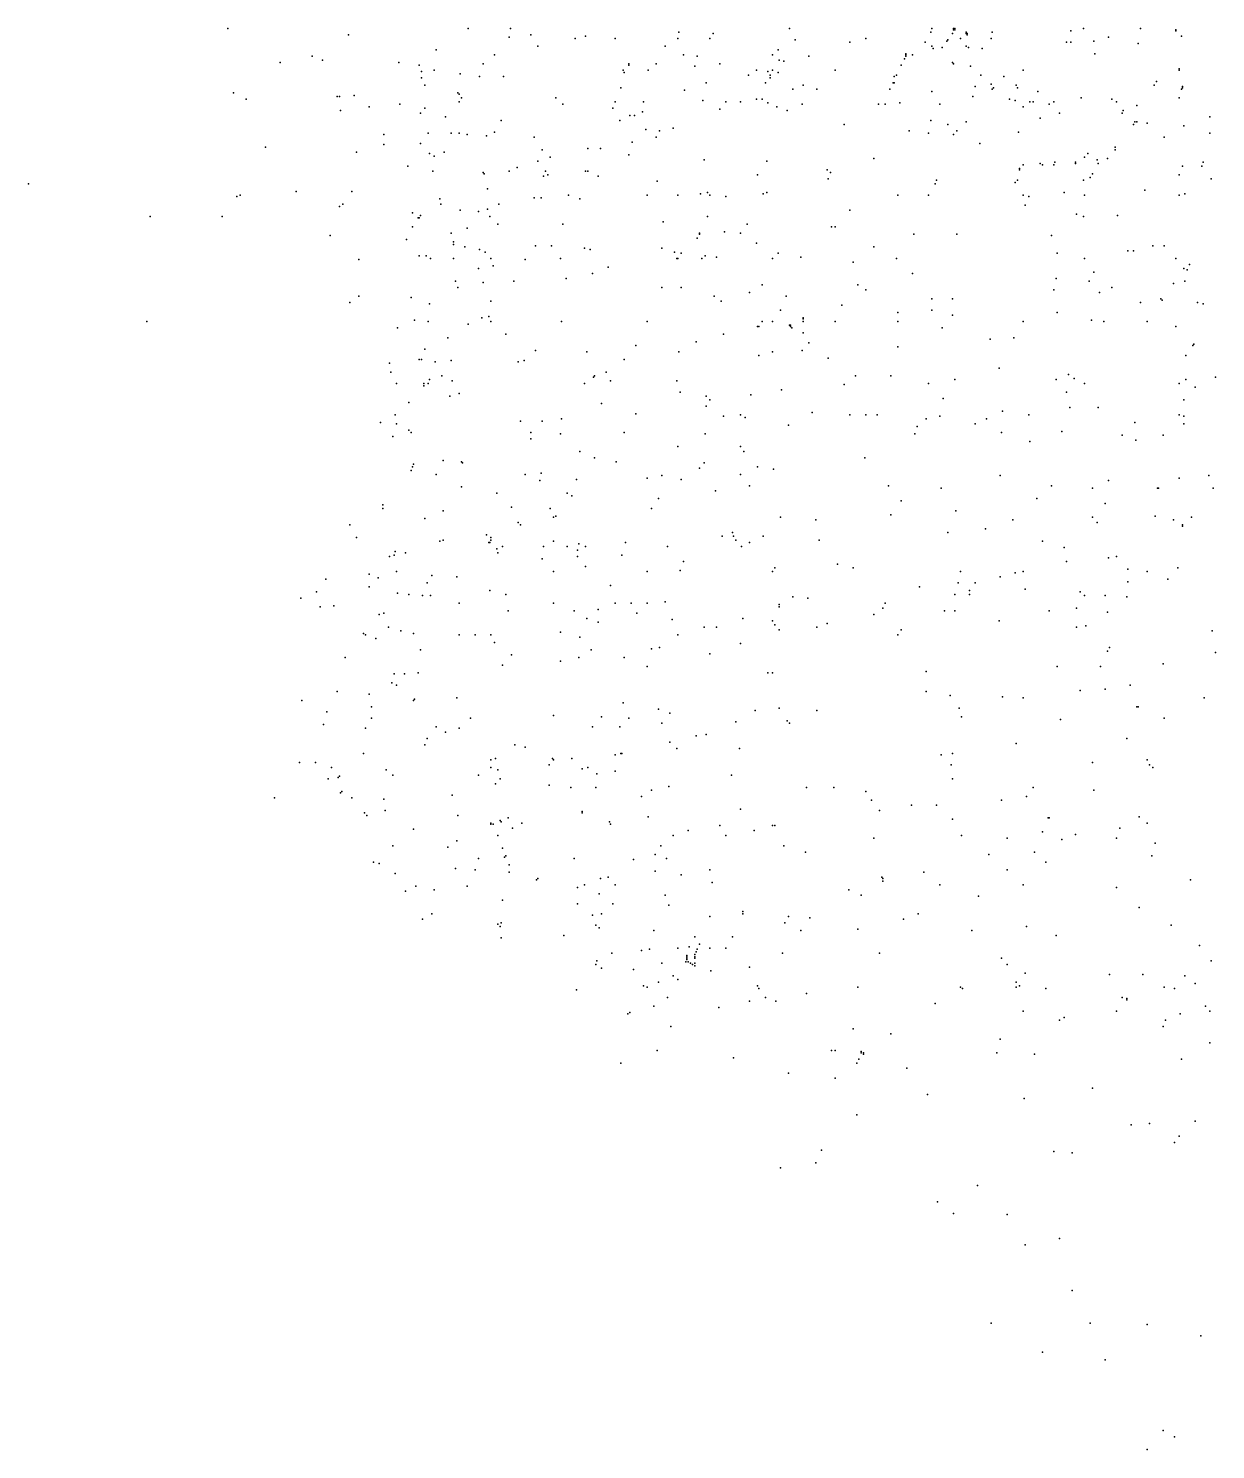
# Model space of a CAD drawing. Header units: metres. Extents: x -539835 to 285658, y -214352 to 691648.
# Drawn here: x -52184 to -41716, y 12329 to 24853 of the extents above; entities that cross this region are included whole.
import ezdxf

# ---------------------------------------------------------------- set-up
doc = ezdxf.new("R2010")
doc.units = ezdxf.units.M
doc.layers.add('PROPERTIES', color=7, linetype='CONTINUOUS')

msp = doc.modelspace()

# ---------------------------------------------------------------- linework, layer by layer
at = {"layer": 'PROPERTIES'}
for p in [(-50425.902, 24852.73), (-49361.074, 24797.07), (-48306.291, 24852.73), (-47934.606, 24852.73), (-47753.786, 24797.07), (-46447.864, 24819.334), (-46146.498, 24808.202), (-45473.446, 24852.73), (-44227.798, 24819.334), (-44217.752, 24852.73), (-44217.752, 24852.73), (-44036.932, 24808.202), (-44026.887, 24852.73), (-44026.887, 24841.598), (-44016.841, 24852.73), (-44016.841, 24841.598), (-43916.386, 24819.334), (-43916.386, 24819.334), (-43916.386, 24808.202), (-43906.34, 24808.202), (-43906.34, 24797.07), (-43906.34, 24797.07), (-43685.338, 24819.334), (-42992.195, 24830.466), (-42881.694, 24852.73), (-42379.417, 24852.73), (-42068.005, 24841.598), (-42068.005, 24830.466), (-47944.651, 24774.806), (-47693.513, 24696.882), (-47362.009, 24763.674), (-47271.599, 24785.938), (-47271.599, 24785.938), (-47010.415, 24763.674), (-46568.411, 24696.882), (-46457.91, 24763.674), (-46176.634, 24763.674), (-45423.218, 24752.542), (-44941.032, 24730.278), (-44800.394, 24763.674), (-44278.026, 24730.278), (-44217.752, 24696.882), (-44207.707, 24674.618), (-44127.342, 24685.75), (-44087.16, 24741.41), (-44077.115, 24752.542), (-43966.614, 24763.674), (-43916.386, 24696.882), (-43896.295, 24685.75), (-43775.748, 24674.618), (-43695.384, 24763.674), (-43032.377, 24730.278), (-42992.195, 24730.278), (-42791.284, 24741.41), (-42660.692, 24774.806), (-42399.508, 24719.146), (-42017.777, 24785.938), (-49963.807, 24552.166), (-49682.531, 24607.826), (-49592.121, 24574.43), (-48919.07, 24552.166), (-48587.566, 24663.486), (-48075.243, 24618.958), (-46407.682, 24618.958), (-46287.136, 24607.826), (-45624.129, 24618.958), (-45573.902, 24663.486), (-45563.856, 24574.43), (-45523.674, 24563.298), (-45302.672, 24607.826), (-44458.845, 24585.562), (-44448.8, 24630.09), (-44448.8, 24618.958), (-44448.8, 24607.826), (-44388.527, 24618.958), (-44036.932, 24552.166), (-42781.239, 24630.09), (-48738.25, 24529.902), (-48718.159, 24474.242), (-48607.658, 24485.374), (-48376.61, 24451.978), (-48205.836, 24429.714), (-48175.699, 24541.034), (-47994.879, 24429.714), (-46940.096, 24485.374), (-46930.051, 24463.11), (-46889.869, 24541.034), (-46889.869, 24529.902), (-46719.094, 24485.374), (-46648.775, 24541.034), (-46307.227, 24518.77), (-46086.225, 24541.034), (-45835.086, 24440.846), (-45764.767, 24485.374), (-45664.311, 24474.242), (-45644.22, 24440.846), (-45624.129, 24485.374), (-45573.902, 24463.11), (-45071.624, 24485.374), (-44549.255, 24429.714), (-44529.164, 24440.846), (-44488.982, 24529.902), (-44026.887, 24541.034), (-43876.204, 24518.77), (-43785.794, 24440.846), (-43584.883, 24429.714), (-43414.108, 24485.374), (-43414.108, 24485.374), (-42037.868, 24496.506), (-42037.868, 24485.374), (-48718.159, 24418.582), (-48688.022, 24351.79), (-46960.187, 24329.526), (-46397.637, 24307.262), (-46206.771, 24374.054), (-45684.403, 24374.054), (-45644.22, 24418.582), (-45443.309, 24318.394), (-45352.899, 24351.79), (-45232.353, 24318.394), (-44589.438, 24318.394), (-44559.301, 24374.054), (-44549.255, 24374.054), (-44217.752, 24296.13), (-43836.021, 24340.658), (-43695.384, 24362.922), (-43685.338, 24318.394), (-43675.293, 24329.526), (-43474.382, 24351.79), (-43464.336, 24329.526), (-43283.516, 24296.13), (-42258.87, 24351.79), (-42238.779, 24385.186), (-42017.777, 24318.394), (-42007.731, 24340.658), (-42007.731, 24329.526), (-50375.674, 24284.998), (-50265.173, 24229.338), (-49461.529, 24251.602), (-49441.438, 24251.602), (-49310.846, 24262.734), (-48909.024, 24184.81), (-48396.701, 24284.998), (-48386.655, 24273.866), (-48386.655, 24207.074), (-48366.564, 24240.47), (-47532.784, 24240.47), (-47472.51, 24184.81), (-47010.415, 24207.074), (-46759.276, 24207.074), (-46759.276, 24207.074), (-46236.908, 24218.206), (-46035.997, 24207.074), (-45905.405, 24207.074), (-45764.767, 24229.338), (-45714.539, 24229.338), (-45664.311, 24195.942), (-45362.945, 24184.81), (-44689.893, 24184.81), (-44629.62, 24184.81), (-44499.028, 24195.942), (-44147.433, 24184.81), (-43856.113, 24251.602), (-43534.655, 24229.338), (-43534.655, 24229.338), (-43484.427, 24218.206), (-43353.835, 24207.074), (-43323.698, 24207.074), (-43183.061, 24184.81), (-43142.878, 24207.074), (-42901.785, 24240.47), (-42630.555, 24229.338), (-42590.373, 24207.074), (-42409.553, 24173.678), (-42037.868, 24240.47), (-49431.393, 24129.15), (-49180.254, 24162.546), (-48728.204, 24106.886), (-48688.022, 24151.414), (-48688.022, 24151.414), (-48507.202, 24073.49), (-47030.506, 24151.414), (-46879.823, 24084.622), (-46839.641, 24084.622), (-46769.322, 24118.018), (-46086.225, 24140.282), (-45583.947, 24162.546), (-45493.537, 24129.15), (-43414.108, 24162.546), (-43263.425, 24062.358), (-43092.651, 24106.886), (-42540.145, 24106.886), (-42530.1, 24129.15), (-41766.638, 24073.49), (-48657.885, 23928.774), (-48456.974, 23928.774), (-48386.655, 23928.774), (-48075.243, 23939.906), (-48014.97, 24040.094), (-46970.233, 24040.094), (-46739.185, 23962.17), (-46618.639, 23951.038), (-46498.092, 23973.302), (-44991.26, 24006.698), (-44418.663, 23951.038), (-44247.889, 23928.774), (-44227.798, 24040.094), (-44077.115, 24006.698), (-43996.75, 23951.038), (-43916.386, 24028.962), (-43454.291, 23939.906), (-42439.69, 24006.698), (-42429.644, 24028.962), (-42409.553, 24028.962), (-42319.143, 24017.83), (-41997.686, 23995.566), (-41766.638, 23928.774), (-50094.399, 23806.322), (-49049.662, 23917.642), (-49049.662, 23828.586), (-48728.204, 23839.718), (-48316.337, 23917.642), (-48145.562, 23906.51), (-47723.649, 23895.378), (-47251.508, 23795.19), (-47141.007, 23795.19), (-46859.732, 23850.85), (-46648.775, 23895.378), (-44026.887, 23917.642), (-43795.839, 23839.718), (-42600.419, 23806.322), (-42168.46, 23895.378), (-49290.755, 23761.794), (-48647.84, 23750.662), (-48607.658, 23728.398), (-48517.248, 23761.794), (-47693.513, 23683.87), (-47653.33, 23784.058), (-47583.011, 23717.266), (-46889.869, 23739.53), (-46226.862, 23695.002), (-45674.357, 23683.87), (-44730.075, 23706.134), (-43132.833, 23672.738), (-42952.013, 23672.738), (-42871.649, 23717.266), (-42841.512, 23750.662), (-42841.512, 23750.662), (-42761.148, 23695.002), (-42670.738, 23706.134), (-42600.419, 23784.058), (-41826.911, 23672.738), (-48838.705, 23639.342), (-48617.703, 23594.814), (-48175.699, 23583.682), (-48165.653, 23572.55), (-47944.651, 23594.814), (-47874.332, 23628.21), (-47643.285, 23550.286), (-47623.194, 23594.814), (-47603.103, 23561.418), (-47271.599, 23594.814), (-47251.508, 23594.814), (-47161.098, 23550.286), (-45754.721, 23561.418), (-45141.943, 23605.946), (-45111.806, 23583.682), (-43444.245, 23617.078), (-43444.245, 23605.946), (-43414.108, 23650.474), (-43263.425, 23661.606), (-43243.334, 23650.474), (-43142.878, 23650.474), (-42952.013, 23661.606), (-42801.33, 23572.55), (-42751.102, 23661.606), (-42037.868, 23561.418), (-42037.868, 23561.418), (-42007.731, 23639.342), (-41836.957, 23639.342), (-52183.873, 23483.494), (-48135.517, 23438.966), (-46638.73, 23505.758), (-45131.897, 23528.022), (-44187.616, 23483.494), (-44177.57, 23516.89), (-43484.427, 23494.626), (-43464.336, 23516.89), (-42881.694, 23516.89), (-42821.421, 23539.154), (-42339.235, 23427.834), (-41756.593, 23528.022), (-50345.538, 23372.174), (-50315.401, 23383.306), (-49823.169, 23416.702), (-49411.302, 23305.382), (-49330.937, 23416.702), (-48557.43, 23349.91), (-48557.43, 23349.91), (-48547.384, 23305.382), (-48035.061, 23305.382), (-47723.649, 23361.042), (-47663.376, 23361.042), (-47422.283, 23383.306), (-47321.827, 23349.91), (-46729.14, 23383.306), (-46457.91, 23383.306), (-46256.999, 23394.438), (-46196.726, 23405.57), (-46176.634, 23383.306), (-46035.997, 23372.174), (-46035.997, 23372.174), (-45704.494, 23394.438), (-45674.357, 23405.57), (-44519.119, 23383.306), (-44247.889, 23383.306), (-43414.108, 23383.306), (-43394.017, 23294.25), (-43363.881, 23372.174), (-43052.469, 23405.57), (-42871.649, 23383.306), (-42037.868, 23383.306), (-41987.64, 23394.438), (-51108.999, 23194.062), (-50476.13, 23194.062), (-49441.438, 23283.118), (-48798.523, 23227.458), (-48748.295, 23182.93), (-48738.25, 23182.93), (-48728.204, 23205.194), (-48376.61, 23249.722), (-48215.881, 23238.59), (-48135.517, 23260.854), (-48115.426, 23194.062), (-46196.726, 23194.062), (-44941.032, 23249.722), (-42941.967, 23216.326), (-42881.694, 23194.062), (-42580.328, 23205.194), (-48798.523, 23105.006), (-48456.974, 23049.346), (-48316.337, 23093.874), (-48045.107, 23127.27), (-47472.51, 23127.27), (-46588.502, 23149.534), (-46267.044, 23049.346), (-46046.042, 23060.478), (-45905.405, 23049.346), (-45845.131, 23127.27), (-45101.761, 23105.006), (-45071.624, 23105.006), (-49521.803, 23027.082), (-48848.751, 22993.686), (-48436.883, 22971.422), (-48436.883, 22949.158), (-48336.428, 22926.894), (-47713.604, 22938.026), (-47572.966, 22938.026), (-47572.966, 22938.026), (-46287.136, 23004.818), (-46267.044, 23038.214), (-46267.044, 23038.214), (-45764.767, 22960.29), (-44730.075, 22926.894), (-44378.481, 23038.214), (-43996.75, 23038.214), (-43162.97, 23027.082), (-42268.916, 22938.026), (-42168.46, 22938.026), (-49270.664, 22815.574), (-48738.25, 22848.97), (-48677.976, 22848.97), (-48637.794, 22826.706), (-48436.883, 22826.706), (-48205.836, 22904.63), (-48155.608, 22882.366), (-48105.38, 22826.706), (-47804.014, 22815.574), (-47492.602, 22826.706), (-47281.645, 22915.762), (-47231.417, 22904.63), (-46598.548, 22915.762), (-46488.047, 22882.366), (-46467.955, 22826.706), (-46457.91, 22826.706), (-46427.773, 22871.234), (-46246.953, 22826.706), (-46216.817, 22848.97), (-46116.361, 22837.838), (-45624.129, 22826.706), (-45573.902, 22871.234), (-45372.991, 22837.838), (-44910.895, 22793.31), (-44529.164, 22826.706), (-43112.742, 22871.234), (-42871.649, 22826.706), (-42489.918, 22893.498), (-42439.69, 22893.498), (-42068.005, 22826.706), (-48215.881, 22737.65), (-48085.289, 22759.914), (-47211.326, 22693.122), (-47070.688, 22748.782), (-44388.527, 22693.122), (-42791.284, 22704.254), (-41997.686, 22737.65), (-41967.549, 22726.518), (-41947.458, 22771.046), (-48416.792, 22626.33), (-48396.701, 22570.67), (-48175.699, 22615.198), (-47904.469, 22626.33), (-47442.374, 22648.594), (-46598.548, 22570.67), (-46427.773, 22570.67), (-45714.539, 22592.934), (-44870.713, 22592.934), (-44800.394, 22548.406), (-43142.878, 22548.406), (-43122.787, 22648.594), (-42831.466, 22626.33), (-42630.555, 22570.67), (-42088.096, 22604.066), (-41987.64, 22626.33), (-49351.028, 22437.086), (-49270.664, 22492.746), (-48808.569, 22481.614), (-48647.84, 22425.954), (-48105.38, 22448.218), (-46136.452, 22492.746), (-46076.179, 22448.218), (-45825.04, 22526.142), (-45503.583, 22492.746), (-44217.752, 22470.482), (-44036.932, 22470.482), (-42741.056, 22526.142), (-42379.417, 22437.086), (-42198.597, 22470.482), (-42188.551, 22459.35), (-41877.139, 22437.086), (-41826.911, 22425.954), (-48185.744, 22303.502), (-48125.471, 22314.634), (-45553.81, 22370.294), (-45352.899, 22303.502), (-45352.899, 22292.37), (-45011.351, 22414.822), (-44519.119, 22348.03), (-44217.752, 22370.294), (-44036.932, 22325.766), (-43112.742, 22348.03), (-51139.136, 22270.106), (-48929.115, 22214.446), (-48778.432, 22281.238), (-48657.885, 22270.106), (-48306.291, 22247.842), (-48105.38, 22270.106), (-47482.556, 22270.106), (-46729.14, 22270.106), (-45754.721, 22225.578), (-45744.676, 22225.578), (-45714.539, 22270.106), (-45624.129, 22270.106), (-45624.129, 22270.106), (-45473.446, 22236.71), (-45463.4, 22236.71), (-45463.4, 22225.578), (-45453.355, 22214.446), (-45352.899, 22270.106), (-45352.899, 22169.918), (-45071.624, 22270.106), (-44519.119, 22270.106), (-44127.342, 22214.446), (-43414.108, 22270.106), (-42811.375, 22281.238), (-42700.874, 22270.106), (-42319.143, 22270.106), (-42319.143, 22270.106), (-42068.005, 22225.578), (-48487.111, 22125.39), (-47974.788, 22158.786), (-46829.595, 22058.598), (-46297.181, 22091.994), (-46056.088, 22158.786), (-45302.672, 22080.862), (-44519.119, 22047.466), (-43705.429, 22114.258), (-43494.473, 22125.39), (-41917.321, 22058.598), (-41907.276, 22069.73), (-48738.25, 21936.146), (-48718.159, 21936.146), (-48688.022, 22025.202), (-48456.974, 21925.014), (-47814.059, 21925.014), (-47713.604, 22014.07), (-47261.554, 22002.938), (-46930.051, 21936.146), (-46447.864, 22002.938), (-45744.676, 21969.542), (-45624.129, 22002.938), (-45362.945, 22014.07), (-45131.897, 21947.278), (-41977.595, 21969.542), (-48999.434, 21902.75), (-48989.388, 21824.826), (-48597.612, 21913.882), (-48537.339, 21791.43), (-47864.287, 21913.882), (-47191.235, 21791.43), (-47090.78, 21824.826), (-44890.804, 21791.43), (-44579.392, 21791.43), (-43625.065, 21858.222), (-43012.286, 21802.562), (-48939.161, 21724.638), (-48698.067, 21724.638), (-48698.067, 21702.374), (-48657.885, 21724.638), (-48647.84, 21758.034), (-48446.929, 21746.902), (-47281.645, 21724.638), (-47201.281, 21780.298), (-47050.597, 21746.902), (-46467.955, 21746.902), (-45543.765, 21668.978), (-44991.26, 21713.506), (-44247.889, 21724.638), (-44016.841, 21758.034), (-43122.787, 21758.034), (-42962.059, 21769.166), (-42871.649, 21724.638), (-42037.868, 21724.638), (-41977.595, 21758.034), (-41897.23, 21691.242), (-41716.41, 21780.298), (-48828.66, 21557.658), (-48467.02, 21613.318), (-48386.655, 21635.582), (-47130.962, 21546.526), (-46437.819, 21646.714), (-46206.771, 21613.318), (-46176.634, 21579.922), (-45814.995, 21624.45), (-44117.297, 21591.054), (-43032.377, 21646.714), (-41997.686, 21579.922), (-48949.206, 21446.338), (-46829.595, 21457.47), (-46206.771, 21524.262), (-46056.088, 21435.206), (-45905.405, 21446.338), (-45865.222, 21424.074), (-45272.535, 21468.602), (-44941.032, 21446.338), (-44800.394, 21446.338), (-44699.939, 21446.338), (-44147.433, 21435.206), (-43594.928, 21479.734), (-43363.881, 21446.338), (-43002.241, 21513.13), (-42751.102, 21513.13), (-42037.868, 21446.338), (-41997.686, 21435.206), (-49079.798, 21379.546), (-48939.161, 21368.414), (-48828.66, 21312.754), (-48808.569, 21290.49), (-47844.196, 21390.678), (-47753.786, 21290.49), (-47753.786, 21290.49), (-47653.33, 21390.678), (-47482.556, 21412.942), (-46930.051, 21290.49), (-45483.492, 21357.282), (-44348.344, 21346.15), (-44267.98, 21412.942), (-43836.021, 21368.414), (-43735.566, 21412.942), (-43604.974, 21290.49), (-43072.56, 21301.622), (-42429.644, 21379.546), (-41997.686, 21368.414), (-48969.297, 21257.094), (-47753.786, 21234.83), (-47492.602, 21279.358), (-46457.91, 21168.038), (-46216.817, 21279.358), (-45905.405, 21168.038), (-44368.436, 21279.358), (-43353.835, 21212.566), (-42540.145, 21268.226), (-42419.599, 21223.698), (-42178.506, 21268.226), (-48527.293, 21045.586), (-47321.827, 21123.51), (-47191.235, 21067.85), (-45875.268, 21123.51), (-44810.44, 21067.85), (-48808.569, 20956.53), (-48798.523, 20989.926), (-48788.477, 21012.19), (-48587.566, 20923.134), (-48366.564, 21034.454), (-48356.519, 21023.322), (-48356.519, 21023.322), (-47804.014, 20923.134), (-47663.376, 20934.266), (-47000.37, 21034.454), (-46267.044, 20978.794), (-46226.862, 21023.322), (-45905.405, 20923.134), (-45754.721, 20989.926), (-45614.084, 20967.662), (-48366.564, 20811.814), (-47673.421, 20867.474), (-47351.964, 20878.606), (-46729.14, 20889.738), (-46598.548, 20912.002), (-46427.773, 20878.606), (-45825.04, 20822.946), (-44599.483, 20822.946), (-44137.388, 20800.682), (-43615.019, 20912.002), (-43162.97, 20822.946), (-42801.33, 20800.682), (-42660.692, 20867.474), (-42228.733, 20800.682), (-42218.688, 20800.682), (-42037.868, 20889.738), (-41776.684, 20912.002), (-41736.502, 20800.682), (-48055.152, 20756.154), (-47432.328, 20756.154), (-47392.146, 20733.89), (-46628.684, 20711.626), (-46126.407, 20778.418), (-44488.982, 20689.362), (-43293.562, 20711.626), (-42690.829, 20667.098), (-49059.707, 20655.966), (-49059.707, 20622.57), (-48527.293, 20600.306), (-47924.56, 20633.702), (-47583.011, 20622.57), (-47552.875, 20544.646), (-47532.784, 20555.778), (-46688.958, 20622.57), (-45553.81, 20544.646), (-44579.392, 20566.91), (-44006.796, 20600.306), (-42801.33, 20544.646), (-42248.825, 20555.778), (-41927.367, 20544.646), (-49351.028, 20477.854), (-48688.022, 20533.514), (-47864.287, 20500.118), (-47844.196, 20477.854), (-45242.398, 20522.382), (-43745.611, 20444.458), (-43504.518, 20522.382), (-42761.148, 20500.118), (-42088.096, 20522.382), (-42007.731, 20477.854), (-42007.731, 20466.722), (-49290.755, 20366.534), (-48557.43, 20333.138), (-48527.293, 20344.27), (-48145.562, 20388.798), (-48125.471, 20322.006), (-48115.426, 20322.006), (-48105.38, 20366.534), (-48105.38, 20344.27), (-48004.925, 20288.61), (-47643.285, 20288.61), (-47552.875, 20333.138), (-47432.328, 20288.61), (-47331.873, 20310.874), (-47271.599, 20288.61), (-46920.005, 20322.006), (-46548.32, 20288.61), (-46066.133, 20377.666), (-45975.724, 20411.062), (-45965.678, 20377.666), (-45945.587, 20344.27), (-45895.359, 20288.61), (-45825.04, 20322.006), (-45704.494, 20377.666), (-45212.262, 20344.27), (-44077.115, 20411.062), (-43243.334, 20333.138), (-48999.434, 20199.554), (-48959.252, 20210.686), (-48949.206, 20244.082), (-48858.796, 20232.95), (-48055.152, 20266.346), (-48045.107, 20232.95), (-48045.107, 20232.95), (-47653.33, 20177.29), (-47341.918, 20255.214), (-47341.918, 20199.554), (-46950.142, 20210.686), (-43052.469, 20277.478), (-42660.692, 20188.422), (-42590.373, 20199.554), (-49180.254, 20043.706), (-48939.161, 20065.97), (-47552.875, 20065.97), (-47271.599, 20110.498), (-46729.14, 20065.97), (-46437.819, 20077.102), (-46407.682, 20155.026), (-45624.129, 20065.97), (-45604.038, 20099.366), (-45051.533, 20132.762), (-44910.895, 20099.366), (-43966.614, 20065.97), (-43484.427, 20054.838), (-43414.108, 20065.97), (-43032.377, 20155.026), (-42489.918, 20088.234), (-42319.143, 20065.97), (-42047.914, 20099.366), (-49561.985, 19999.178), (-49180.254, 19932.386), (-49099.889, 20010.31), (-48667.931, 19965.782), (-48627.749, 20032.574), (-48406.747, 20021.442), (-47050.597, 19943.518), (-44328.253, 19932.386), (-43986.705, 19965.782), (-43836.021, 19965.782), (-43615.019, 20021.442), (-42489.918, 19976.914), (-42138.324, 19999.178), (-49782.987, 19832.198), (-49642.349, 19887.858), (-48929.115, 19876.726), (-48929.115, 19876.726), (-48828.66, 19865.594), (-48708.113, 19854.462), (-48637.794, 19854.462), (-48386.655, 19787.67), (-48115.426, 19898.99), (-47974.788, 19865.594), (-47552.875, 19787.67), (-47010.415, 19787.67), (-46869.777, 19787.67), (-46729.14, 19787.67), (-46568.411, 19798.802), (-45443.309, 19843.33), (-45312.717, 19832.198), (-44629.62, 19787.67), (-44016.841, 19865.594), (-43886.249, 19898.99), (-43886.249, 19865.594), (-43394.017, 19910.122), (-42911.831, 19887.858), (-42871.649, 19854.462), (-42871.649, 19854.462), (-42690.829, 19854.462), (-42499.963, 19843.33), (-49612.212, 19754.274), (-49491.666, 19765.406), (-49089.844, 19687.482), (-49049.662, 19698.614), (-47954.697, 19720.878), (-47372.055, 19720.878), (-47161.098, 19732.01), (-46819.55, 19698.614), (-45563.856, 19776.538), (-45563.856, 19754.274), (-44730.075, 19687.482), (-44649.711, 19743.142), (-44107.251, 19720.878), (-44016.841, 19720.878), (-43183.061, 19720.878), (-42941.967, 19743.142), (-42670.738, 19709.746), (-49009.48, 19576.162), (-48898.978, 19542.766), (-47261.554, 19654.086), (-47161.098, 19620.69), (-46508.138, 19642.954), (-46226.862, 19576.162), (-46116.361, 19576.162), (-45885.314, 19654.086), (-45624.129, 19631.822), (-45604.038, 19598.426), (-45563.856, 19553.898), (-45232.353, 19576.162), (-45141.943, 19609.558), (-44488.982, 19553.898), (-43625.065, 19631.822), (-42941.967, 19576.162), (-42861.603, 19587.294), (-41746.547, 19542.766), (-49230.482, 19520.502), (-49210.391, 19509.37), (-49119.981, 19475.974), (-48788.477, 19520.502), (-48386.655, 19509.37), (-48246.018, 19509.37), (-48105.38, 19509.37), (-48075.243, 19442.578), (-47492.602, 19531.634), (-47321.827, 19487.106), (-46457.91, 19509.37), (-45905.405, 19431.446), (-44519.119, 19509.37), (-49391.21, 19308.994), (-48728.204, 19375.786), (-47924.56, 19331.258), (-47331.873, 19308.994), (-47221.372, 19375.786), (-46930.051, 19308.994), (-46688.958, 19386.918), (-46618.639, 19398.05), (-46176.634, 19342.39), (-42670.738, 19364.654), (-42650.647, 19398.05), (-41716.41, 19353.522), (-48959.252, 19164.278), (-48868.842, 19164.278), (-48748.295, 19175.41), (-48004.925, 19242.202), (-47492.602, 19275.598), (-46729.14, 19231.07), (-45664.311, 19175.41), (-45624.129, 19175.41), (-44267.98, 19186.542), (-43112.742, 19231.07), (-42731.011, 19231.07), (-42178.506, 19253.334), (-48979.343, 19086.354), (-48939.161, 19064.09), (-48939.161, 19064.09), (-42469.827, 19064.09), (-49772.941, 18930.506), (-49461.529, 19008.43), (-49180.254, 18986.166), (-48788.477, 18930.506), (-48778.432, 18941.638), (-48406.747, 18952.77), (-44267.98, 19008.43), (-44057.024, 18975.034), (-43594.928, 18963.902), (-43414.108, 18952.77), (-42911.831, 19019.562), (-42690.829, 19030.694), (-41816.866, 18952.77), (-49551.939, 18830.318), (-49160.163, 18874.846), (-47552.875, 18796.922), (-47130.962, 18785.79), (-46940.096, 18908.242), (-46628.684, 18852.582), (-46528.229, 18819.186), (-45774.813, 18841.45), (-45563.856, 18863.714), (-45232.353, 18841.45), (-43976.659, 18863.714), (-43956.568, 18785.79), (-42409.553, 18874.846), (-42399.508, 18874.846), (-49582.076, 18718.998), (-49210.391, 18685.602), (-49160.163, 18774.658), (-48587.566, 18696.734), (-48386.655, 18685.602), (-48286.2, 18774.658), (-47211.326, 18696.734), (-46970.233, 18696.734), (-46889.869, 18774.658), (-46598.548, 18730.13), (-45945.587, 18741.262), (-45493.537, 18752.394), (-45473.446, 18730.13), (-43082.605, 18763.526), (-42168.46, 18774.658), (-48688.022, 18540.886), (-48667.931, 18596.546), (-48507.202, 18652.206), (-47894.423, 18540.886), (-46528.229, 18563.15), (-46297.181, 18618.81), (-46206.771, 18629.942), (-43474.382, 18552.018), (-42499.963, 18596.546), (-49230.482, 18462.962), (-48065.198, 18418.434), (-47804.014, 18518.622), (-47562.92, 18418.434), (-47392.146, 18418.434), (-47010.415, 18451.83), (-46960.187, 18462.962), (-46950.142, 18462.962), (-46467.955, 18507.49), (-45915.45, 18507.49), (-44137.388, 18451.83), (-44036.932, 18462.962), (-49793.032, 18385.038), (-49652.395, 18385.038), (-49511.757, 18340.51), (-49029.571, 18318.246), (-48105.38, 18407.302), (-48105.38, 18340.51), (-48045.107, 18318.246), (-47593.057, 18362.774), (-47552.875, 18407.302), (-47301.736, 18329.378), (-47251.508, 18340.51), (-47171.144, 18284.85), (-47010.415, 18307.114), (-44046.978, 18362.774), (-42801.33, 18385.038), (-42319.143, 18407.302), (-42299.052, 18362.774), (-42268.916, 18340.51), (-49541.894, 18240.322), (-49451.484, 18251.454), (-49441.438, 18262.586), (-48969.297, 18273.718), (-48215.881, 18273.718), (-48065.198, 18195.794), (-48025.016, 18240.322), (-47593.057, 18184.662), (-47402.192, 18162.398), (-47181.189, 18162.398), (-46538.274, 18173.53), (-45985.769, 18273.718), (-45322.763, 18162.398), (-45081.67, 18162.398), (-44036.932, 18240.322), (-43323.698, 18162.398), (-50014.034, 18073.342), (-49431.393, 18117.87), (-49421.347, 18129.002), (-49330.937, 18073.342), (-49049.662, 18062.21), (-48446.929, 18095.606), (-46779.367, 18084.474), (-46688.958, 18140.134), (-44800.394, 18129.002), (-44750.166, 18051.078), (-43604.974, 18051.078), (-43383.972, 18084.474), (-42791.284, 18140.134), (-49220.436, 17939.758), (-49200.345, 17917.494), (-49039.616, 17962.022), (-48396.701, 17917.494), (-47301.736, 17950.89), (-47301.736, 17939.758), (-45905.405, 17973.154), (-44679.848, 17962.022), (-44398.572, 18006.55), (-44177.57, 18006.55), (-48788.477, 17795.042), (-48105.38, 17850.702), (-48105.38, 17839.57), (-48085.289, 17839.57), (-48025.016, 17872.966), (-48014.97, 17861.834), (-47954.697, 17895.23), (-47914.515, 17806.174), (-47834.15, 17850.702), (-47060.643, 17861.834), (-47050.597, 17839.57), (-46719.094, 17906.362), (-46367.5, 17783.91), (-46086.225, 17828.438), (-45784.858, 17783.91), (-45624.129, 17828.438), (-45604.038, 17828.438), (-44036.932, 17884.098), (-43193.106, 17895.23), (-43183.061, 17895.23), (-43183.061, 17895.23), (-42560.237, 17806.174), (-42560.237, 17806.174), (-42389.462, 17906.362), (-42319.143, 17850.702), (-48406.747, 17694.854), (-48045.107, 17739.382), (-46498.092, 17739.382), (-46035.997, 17739.382), (-44730.075, 17717.118), (-43956.568, 17739.382), (-43554.746, 17717.118), (-43243.334, 17772.778), (-43072.56, 17705.986), (-42952.013, 17750.514), (-42590.373, 17717.118), (-42248.825, 17672.59), (-48969.297, 17650.326), (-48487.111, 17639.194), (-48215.881, 17539.006), (-48004.925, 17628.062), (-47984.833, 17550.138), (-47974.788, 17561.27), (-47372.055, 17539.006), (-46658.821, 17572.402), (-46608.593, 17650.326), (-46558.365, 17539.006), (-45523.674, 17650.326), (-45332.808, 17594.666), (-43715.475, 17572.402), (-43313.653, 17594.666), (-42278.961, 17561.27), (-49140.072, 17505.61), (-49089.844, 17494.478), (-48416.792, 17449.95), (-48246.018, 17438.818), (-47944.651, 17483.346), (-47944.651, 17416.554), (-46849.686, 17527.874), (-46658.821, 17427.686), (-46176.634, 17438.818), (-44288.071, 17416.554), (-43554.746, 17438.818), (-43213.197, 17505.61), (-48949.206, 17405.422), (-48768.386, 17294.102), (-48316.337, 17294.102), (-47703.558, 17349.762), (-47693.513, 17360.894), (-47341.918, 17282.97), (-47281.645, 17305.234), (-47141.007, 17360.894), (-47070.688, 17372.026), (-47010.415, 17305.234), (-46427.773, 17394.29), (-46156.543, 17327.498), (-44659.756, 17372.026), (-44649.711, 17360.894), (-44649.711, 17338.63), (-44147.433, 17305.234), (-43414.108, 17305.234), (-42590.373, 17282.97), (-41937.413, 17349.762), (-41937.413, 17349.762), (-48858.796, 17249.574), (-48607.658, 17260.706), (-48004.925, 17171.65), (-47151.053, 17227.31), (-46568.411, 17216.178), (-44951.077, 17260.706), (-44840.576, 17216.178), (-43805.885, 17205.046), (-48627.749, 17049.198), (-47341.918, 17138.254), (-47211.326, 17038.066), (-47130.962, 17049.198), (-47030.506, 17138.254), (-46538.274, 17127.122), (-45885.314, 17071.462), (-45885.314, 17071.462), (-45885.314, 17049.198), (-44338.299, 17049.198), (-42389.462, 17104.858), (-48708.113, 17004.67), (-48045.107, 16960.142), (-48025.016, 16937.878), (-48014.97, 16971.274), (-47181.189, 16949.01), (-47151.053, 16926.746), (-46176.634, 17026.934), (-45513.628, 16971.274), (-45483.492, 17026.934), (-45292.626, 17015.802), (-44870.713, 16915.614), (-44468.891, 17004.67), (-43383.972, 16937.878), (-42108.187, 16949.01), (-48014.97, 16837.69), (-47462.465, 16859.954), (-46668.866, 16904.482), (-46307.227, 16848.822), (-46267.044, 16782.03), (-45975.724, 16848.822), (-45372.991, 16904.482), (-43866.158, 16904.482), (-43122.787, 16859.954), (-47040.552, 16704.106), (-46779.367, 16726.37), (-46709.049, 16737.502), (-46457.91, 16748.634), (-46377.545, 16681.842), (-46377.545, 16670.71), (-46377.545, 16659.578), (-46357.454, 16759.766), (-46307.227, 16692.974), (-46307.227, 16670.71), (-46307.227, 16659.578), (-46297.181, 16715.238), (-46287.136, 16737.502), (-46176.634, 16748.634), (-46035.997, 16748.634), (-45533.719, 16704.106), (-44679.848, 16704.106), (-43604.974, 16659.578), (-41857.048, 16770.898), (-47181.189, 16603.918), (-47171.144, 16637.314), (-47130.962, 16570.522), (-46849.686, 16559.39), (-46598.548, 16615.05), (-46387.591, 16626.182), (-46377.545, 16648.446), (-46367.5, 16626.182), (-46347.409, 16615.05), (-46327.318, 16603.918), (-46307.227, 16615.05), (-46307.227, 16592.786), (-46166.589, 16548.258), (-45825.04, 16581.654), (-43554.746, 16603.918), (-41756.593, 16637.314), (-46759.276, 16414.674), (-46628.684, 16448.07), (-46498.092, 16503.73), (-46457.91, 16470.334), (-45754.721, 16414.674), (-43474.382, 16448.07), (-43444.245, 16414.674), (-43394.017, 16525.994), (-42650.647, 16514.862), (-42359.326, 16514.862), (-41987.64, 16503.73), (-41897.23, 16436.938), (-47351.964, 16381.278), (-46729.14, 16403.542), (-46548.32, 16314.486), (-45825.04, 16281.09), (-45744.676, 16392.41), (-45684.403, 16314.486), (-45684.403, 16314.486), (-45593.993, 16281.09), (-45322.763, 16347.882), (-44870.713, 16403.542), (-43966.614, 16403.542), (-43946.522, 16392.41), (-43474.382, 16403.542), (-43213.197, 16392.41), (-42540.145, 16314.486), (-42499.963, 16303.354), (-42499.963, 16292.222), (-42168.46, 16403.542), (-42078.05, 16392.41), (-46899.914, 16169.77), (-46879.823, 16180.902), (-46668.866, 16236.562), (-46096.27, 16225.43), (-44187.616, 16258.826), (-43414.108, 16192.034), (-42590.373, 16192.034), (-42027.822, 16169.77), (-41806.82, 16236.562), (-41766.638, 16192.034), (-46518.183, 16058.45), (-44910.895, 16036.186), (-43092.651, 16114.11), (-43052.469, 16136.374), (-42178.506, 16058.45), (-42158.415, 16114.11), (-44579.392, 15991.658), (-43615.019, 15947.13), (-41766.638, 15913.734), (-46638.73, 15846.942), (-45965.678, 15780.15), (-45101.761, 15846.942), (-45071.624, 15846.942), (-44840.576, 15835.81), (-44840.576, 15824.678), (-44820.485, 15824.678), (-44820.485, 15813.546), (-43645.156, 15824.678), (-43313.653, 15813.546), (-46960.187, 15735.622), (-44880.759, 15735.622), (-44860.667, 15769.018), (-44438.754, 15691.094), (-42017.777, 15769.018), (-45483.492, 15646.566), (-45071.624, 15602.038), (-44257.935, 15457.322), (-43404.063, 15423.926), (-42801.33, 15512.982), (-44880.759, 15279.21), (-42459.781, 15190.154), (-42299.052, 15201.286), (-41897.23, 15223.55), (-42078.05, 15034.306), (-42037.868, 15089.966), (-45192.171, 14967.514), (-43142.878, 14956.382), (-42982.15, 14945.25), (-45553.81, 14811.666), (-45242.398, 14856.194), (-43815.93, 14655.818), (-44167.525, 14511.102), (-44026.887, 14410.914), (-43554.746, 14399.782), (-43092.651, 14188.274), (-43394.017, 14132.614), (-42982.15, 13731.862), (-43695.384, 13442.43), (-42821.421, 13442.43), (-42319.143, 13431.298), (-41847.003, 13331.11), (-43243.334, 13186.394), (-42690.829, 13119.602), (-42178.506, 12496.21), (-42078.05, 12440.55), (-42319.143, 12329.23)]:
    msp.add_point(p, dxfattribs=at)

doc.saveas('drawing.dxf')
